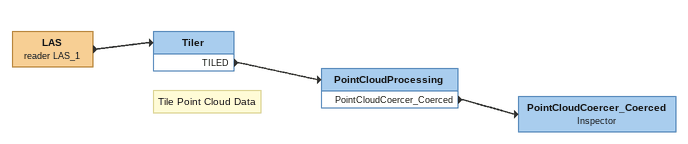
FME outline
LAS (reader LAS_1)
    -> Tiler
Note: Tile Point Cloud Data
Tiler
    TILED -> PointCloudProcessing
PointCloudProcessing
    PointCloudCoercer_Coerced -> PointCloudCoercer_Coerced
PointCloudCoercer_Coerced: Inspector
